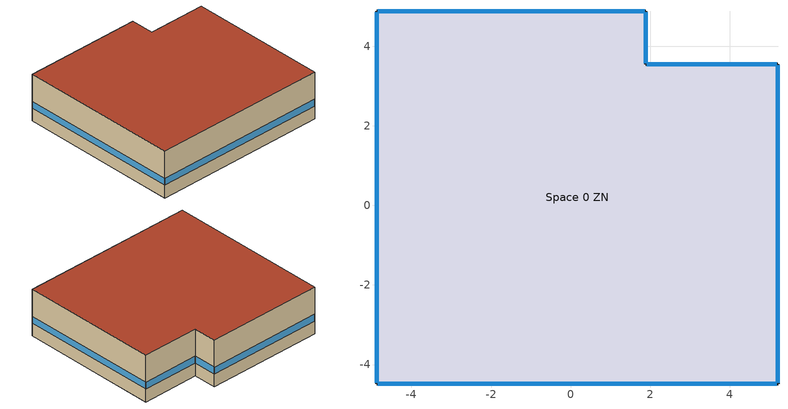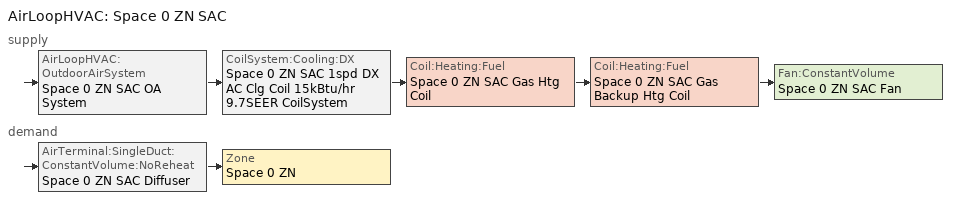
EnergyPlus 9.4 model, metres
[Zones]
Space 0 ZN
 floor ground (Foundation F 093 Perim 389 Area 900): 1.88,4.88 1.88,3.54 5.21,3.54 5.21,-4.48 -4.88,-4.48 -4.88,4.88 z0
 wall outside (Typical Insulated Steel Framed Exterior Wall R-15.63): 1.88,3.54 1.88,4.88 -4.88,4.88 -4.88,-4.48 5.21,-4.48 5.21,3.54 1.88,3.54 z0:2.74
 window (U 0.57 SHGC 0.49 Dbl Blue 6mm/6mm Air): 1.88,3.57 1.88,4.85 z0.76:1.16; 5.19,3.54 1.91,3.54 / 5.21,-4.46 5.21,3.52 / -4.85,-4.48 5.19,-4.48 / -4.88,4.85 -4.88,-4.46 / 1.86,4.88 -4.85,4.88 z0.76:1.15
 roof outside (Typical IEAD Roof R-15.87): -4.88,4.88 -4.88,-4.48 5.21,-4.48 5.21,3.54 1.88,3.54 1.88,4.88 z2.74
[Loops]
AirLoopHVAC 'Space 0 ZN SAC'
 supply: AirLoopHVAC:OutdoorAirSystem 'Space 0 ZN SAC OA System' > CoilSystem:Cooling:DX 'Space 0 ZN SAC 1spd DX AC Clg Coil 15kBtu/hr 9.7SEER CoilSystem' > Coil:Heating:Fuel 'Space 0 ZN SAC Gas Htg Coil' > Coil:Heating:Fuel 'Space 0 ZN SAC Gas Backup Htg Coil' > Fan:ConstantVolume 'Space 0 ZN SAC Fan'
 demand: AirTerminal:SingleDuct:ConstantVolume:NoReheat 'Space 0 ZN SAC Diffuser' > Zone 'Space 0 ZN'
[Building]
-MidriseApartment-ASHRAE 169-2006-7A created: 2021-02-20 22:14:46 +0000: Terrain=City
[Site:Location]
Duluth International Arpt_MN_USA: Latitude {deg}=46.83; Longitude {deg}=-92.22; Time Zone {hr}=-6; Elevation {m}=433
[Site:GroundTemperature:FCfactorMethod]
January Ground Temperature {C}=6; February Ground Temperature {C}=-4.5; March Ground Temperature {C}=-11.1; April Ground Temperature {C}=-13; May Ground Temperature {C}=-8.2; June Ground Temperature {C}=-2.6; July Ground Temperature {C}=4; August Ground Temperature {C}=12.4; September Ground Temperature {C}=16.2; October Ground Temperature {C}=17.8; November Ground Temperature {C}=17.5; December Ground Temperature {C}=12.9
[Site:WaterMainsTemperature]
Calculation Method=Correlation; Annual Average Outdoor Air Temperature {C}=3.95; Maximum Difference In Monthly Average Outdoor Air Temperatures {deltaC}=30.8
[SizingPeriod:DesignDay] Day of Month=21; Dry-Bulb Temperature Range Modifier Type=DefaultMultipliers; Humidity Condition Type=Wetbulb; Barometric Pressure {Pa}=96230; Rain Indicator=No; Snow Indicator=No; Daylight Saving Time Indicator=No
Name | Month | Day Type | Maximum Dry-Bulb Temperature {C} | Daily Dry-Bulb Temperature Range {deltaC} | Wetbulb or DewPoint at Maximum Dry-Bulb {C} | Wind Speed {m/s} | Wind Direction {deg} | Solar Model Indicator | ASHRAE Clear Sky Optical Depth for Beam Irradiance (taub) | ASHRAE Clear Sky Optical Depth for Diffuse Irradiance (taud) | Sky Clearness
Duluth International Arpt Ann Clg .4% Condns DB=>MWB | 7 | SummerDesignDay | 29.2 | 10.9 | 21 | 5.2 | 220 | ASHRAETau | 0.398 | 2.218
Duluth International Arpt Ann Htg 99.6% Condns DB | 1 | WinterDesignDay | -28.6 | 0 | -28.6 | 4.6 | 310 | ASHRAEClearSky |  |  | 0
[Material] Thermal Absorptance=0.9; Solar Absorptance=0.7; Visible Absorptance=0.7
Name | Roughness | Thickness {m} | Conductivity {W/m-K} | Density {kg/m3} | Specific Heat {J/kg-K}
25mm Stucco | Smooth | 0.0254 | 0.72 | 1856 | 840
5/8 in. Gypsum Board | MediumSmooth | 0.0159 | 0.16 | 800 | 1090
Metal Roof Surface | Smooth | 0.0008 | 45.28 | 7824 | 500
Roof Membrane | VeryRough | 0.0095 | 0.16 | 1121.29 | 1460
Std Wood 6inch | MediumSmooth | 0.15 | 0.12 | 540 | 1210
[Material:NoMass] Roughness=Smooth; Thermal Absorptance=0.9; Solar Absorptance=0.7; Visible Absorptance=0.7
Name | Thermal Resistance {m2-K/W}
Typical Insulation R-13.45 | 2.368
Typical Insulation R-14.76 | 2.59864
[WindowMaterial:Gas]
AIR 6MM: Gas Type=Air; Thickness {m}=0.0063
[WindowMaterial:Glazing] Optical Data Type=SpectralAverage; Thickness {m}=0.006; Infrared Transmittance at Normal Incidence=0; Front Side Infrared Hemispherical Emissivity=0.84; Back Side Infrared Hemispherical Emissivity=0.84; Conductivity {W/m-K}=0.9; Dirt Correction Factor for Solar and Visible Transmittance=1; Solar Diffusing=No
Name | Solar Transmittance at Normal Incidence | Front Side Solar Reflectance at Normal Incidence | Back Side Solar Reflectance at Normal Incidence | Visible Transmittance at Normal Incidence | Front Side Visible Reflectance at Normal Incidence | Back Side Visible Reflectance at Normal Incidence
BLUE 6MM | 0.48 | 0.05 | 0.05 | 0.57 | 0.06 | 0.06
CLEAR 6MM | 0.775 | 0.071 | 0.071 | 0.881 | 0.08 | 0.08
[Construction]
InteriorFurnishings: Std Wood 6inch
Typical IEAD Roof R-15.87: Roof Membrane, Typical Insulation R-14.76, Metal Roof Surface
Typical Insulated Steel Framed Exterior Wall R-15.63: 25mm Stucco, 5/8 in. Gypsum Board, Typical Insulation R-13.45, 5/8 in. Gypsum Board
U 0.57 SHGC 0.49 Dbl Blue 6mm/6mm Air: BLUE 6MM, AIR 6MM, CLEAR 6MM
[Construction:FfactorGroundFloor]
Foundation F 093 Perim 389 Area 900: F-Factor {W/m-K}=0.934597; Area {m2}=89.999; PerimeterExposed {m}=38.9013
[Zone]
Space 0 ZN: Multiplier=1; Part of Total Floor Area=Yes
[InternalMass]
Space 0 Mass: Construction=InteriorFurnishings; Zone or ZoneList=Space 0 ZN; Surface Area {m2}=179.998
[ZoneInfiltration:DesignFlowRate]
Space 0 Infiltration: Zone or ZoneList=Space 0 ZN; Schedule=ApartmentMidRise INF_APT_SCH; Design Flow Rate Calculation Method=Flow/ExteriorArea; Flow per Exterior Surface Area {m3/s-m2}=0.000556177; Constant Term Coefficient=0; Temperature Term Coefficient=0; Velocity Term Coefficient=0.224; Velocity Squared Term Coefficient=0
[ZoneControl:Thermostat]
Space 0 ZN Thermostat: Zone or ZoneList=Space 0 ZN; Control Type Schedule=Space 0 ZN Thermostat Schedule; Control 1=Space Type 1 Thermostat 1; Temperature Difference Between Cutout And Setpoint {deltaC}=0
[ThermostatSetpoint:DualSetpoint]
Space Type 1 Thermostat 1: Heating Setpoint Temperature Schedule=ApartmentMidRise HTGSETP_APT_SCH; Cooling Setpoint Temperature Schedule=ApartmentMidRise CLGSETP_APT_SCH
[AirTerminal:SingleDuct:ConstantVolume:NoReheat]
Space 0 ZN SAC Diffuser: Availability Schedule=Always On Discrete; Maximum Air Flow Rate {m3/s}=AutoSize
[Zone equipment]
Space 0 ZN: Space 0 ZN SAC Diffuser
[Sizing:Zone]
Space 0 ZN: Zone Cooling Design Supply Air Temperature Input Method=SupplyAirTemperature; Zone Cooling Design Supply Air Temperature {C}=12.7778; Zone Cooling Design Supply Air Temperature Difference {deltaC}=11.11; Zone Heating Design Supply Air Temperature Input Method=SupplyAirTemperature; Zone Heating Design Supply Air Temperature {C}=50; Zone Heating Design Supply Air Temperature Difference {deltaC}=11.11; Zone Cooling Design Supply Air Humidity Ratio {kgWater/kgDryAir}=0.008; Zone Heating Design Supply Air Humidity Ratio {kgWater/kgDryAir}=0.008; Design Specification Outdoor Air Object=Space Type 1 Ventilation; Cooling Design Air Flow Method=DesignDay; Cooling Design Air Flow Rate {m3/s}=0; Cooling Minimum Air Flow per Zone Floor Area {m3/s-m2}=0.000762; Cooling Minimum Air Flow {m3/s}=0; Cooling Minimum Air Flow Fraction=0; Heating Design Air Flow Method=DesignDay; Heating Design Air Flow Rate {m3/s}=0; Heating Maximum Air Flow per Zone Floor Area {m3/s-m2}=0.002032; Heating Maximum Air Flow {m3/s}=0.141576; Heating Maximum Air Flow Fraction=0.3; Account for Dedicated Outdoor Air System=No
[Controller:MechanicalVentilation]
Controller Mechanical Ventilation 1: Availability Schedule=Always On Discrete; Demand Controlled Ventilation=No; System Outdoor Air Method=ZoneSum; Zone or ZoneList Name 1=Space 0 ZN; Design Specification Outdoor Air Object Name 1=Space Type 1 Ventilation
[DesignSpecification:OutdoorAir]
Space Type 1 Ventilation: Outdoor Air Method=Sum; Outdoor Air Flow per Person {m3/s-person}=0; Outdoor Air Flow per Zone Floor Area {m3/s-m2}=0; Outdoor Air Flow per Zone {m3/s}=0; Outdoor Air Flow Air Changes per Hour {1/hr}=0.35
[AirLoopHVAC]
Space 0 ZN SAC: Design Supply Air Flow Rate {m3/s}=AutoSize; Design Return Air Flow Fraction of Supply Air Flow=1
[Sizing:System]
Space 0 ZN SAC: Type of Load to Size On=Sensible; Design Outdoor Air Flow Rate {m3/s}=Autosize; Central Heating Maximum System Air Flow Ratio=1; Preheat Design Temperature {C}=7.22222; Preheat Design Humidity Ratio {kgWater/kgDryAir}=0.008; Precool Design Temperature {C}=12.7778; Precool Design Humidity Ratio {kgWater/kgDryAir}=0.008; Central Cooling Design Supply Air Temperature {C}=12.7778; Central Heating Design Supply Air Temperature {C}=50; Type of Zone Sum to Use=NonCoincident; 100% Outdoor Air in Cooling=No; 100% Outdoor Air in Heating=No; Central Cooling Design Supply Air Humidity Ratio {kgWater/kgDryAir}=0.0085; Central Heating Design Supply Air Humidity Ratio {kgWater/kgDryAir}=0.008; Cooling Supply Air Flow Rate Method=DesignDay; Cooling Supply Air Flow Rate {m3/s}=0; Cooling Supply Air Flow Rate Per Floor Area {m3/s-m2}=0.00996765; Cooling Fraction of Autosized Cooling Supply Air Flow Rate=1; Cooling Supply Air Flow Rate Per Unit Cooling Capacity {m3/s-W}=3.94755e-05; Heating Supply Air Flow Rate Method=DesignDay; Heating Supply Air Flow Rate {m3/s}=0; Heating Supply Air Flow Rate Per Floor Area {m3/s-m2}=0.00996765; Heating Fraction of Autosized Heating Supply Air Flow Rate=1; Heating Fraction of Autosized Cooling Supply Air Flow Rate=1; Heating Supply Air Flow Rate Per Unit Heating Capacity {m3/s-W}=3.15882e-05; System Outdoor Air Method=ZoneSum; Zone Maximum Outdoor Air Fraction=1; Cooling Design Capacity Method=CoolingDesignCapacity; Cooling Design Capacity {W}=Autosize; Cooling Design Capacity Per Floor Area {W/m2}=234.7; Fraction of Autosized Cooling Design Capacity=1; Heating Design Capacity Method=HeatingDesignCapacity; Heating Design Capacity {W}=Autosize; Heating Design Capacity Per Floor Area {W/m2}=157; Fraction of Autosized Heating Design Capacity=1; Central Cooling Capacity Control Method=OnOff
[AvailabilityManager:NightCycle]
Availability Manager Night Cycle 1: Applicability Schedule=Always On Discrete; Fan Schedule=ApartmentMidRise All On; Control Type=CycleOnAny; Thermostat Tolerance {deltaC}=1; Cycling Run Time Control Type=FixedRunTime; Cycling Run Time {s}=3600
[Controller:OutdoorAir]
Space 0 ZN SAC OA System Controller: Minimum Outdoor Air Flow Rate {m3/s}=Autosize; Maximum Outdoor Air Flow Rate {m3/s}=Autosize; Economizer Control Type=NoEconomizer; Economizer Control Action Type=ModulateFlow; Economizer Maximum Limit Dry-Bulb Temperature {C}=28; Economizer Maximum Limit Enthalpy {J/kg}=64000; Lockout Type=LockoutWithCompressor; Minimum Limit Type=FixedMinimum; Minimum Outdoor Air Schedule=Always On Discrete; Maximum Fraction of Outdoor Air Schedule=Space0ZNSACmaxOASch; Mechanical Ventilation Controller=Controller Mechanical Ventilation 1; High Humidity Control=No; Control High Indoor Humidity Based on Outdoor Humidity Ratio=Yes; Heat Recovery Bypass Control Type=BypassWhenWithinEconomizerLimits
[AvailabilityManager:Scheduled]
Space 0 ZN SAC OA System Availability Manager: Schedule=Always On Discrete
[SetpointManager:MixedAir] Control Variable=Temperature
Name | Setpoint Node or NodeList
Space 0 ZN SAC Mixed Air Node OS Default SPM | Space 0 ZN SAC Mixed Air Node
Space 0 ZN SAC 1spd DX AC Clg Coil 15kBtu/hr 9.7SEER Outlet Air Node OS Default SPM | Space 0 ZN SAC 1spd DX AC Clg Coil 15kBtu/hr 9.7SEER Outlet Air Node
Space 0 ZN SAC Gas Htg Coil Outlet Air Node OS Default SPM | Space 0 ZN SAC Gas Htg Coil Outlet Air Node
Space 0 ZN SAC Gas Backup Htg Coil Outlet Air Node OS Default SPM | Space 0 ZN SAC Gas Backup Htg Coil Outlet Air Node
[CoilSystem:Cooling:DX]
Space 0 ZN SAC 1spd DX AC Clg Coil 15kBtu/hr 9.7SEER CoilSystem: Availability Schedule=Always On Discrete; Cooling Coil=Space 0 ZN SAC 1spd DX AC Clg Coil 15kBtu/hr 9.7SEER
[Coil:Cooling:DX:SingleSpeed]
Space 0 ZN SAC 1spd DX AC Clg Coil 15kBtu/hr 9.7SEER: Availability Schedule=Always On Discrete; Gross Rated Total Cooling Capacity {W}=Autosize; Gross Rated Sensible Heat Ratio=Autosize; Gross Rated Cooling COP {W/W}=3.14722; Rated Air Flow Rate {m3/s}=Autosize; Rated Evaporator Fan Power Per Volume Flow Rate {W/(m3/s)}=773.3; Total Cooling Capacity Function of Temperature Curve=CoilClgDXQRatio_fTwbToadbSI; Total Cooling Capacity Function of Flow Fraction Curve=CoilClgDXSnglQRatio_fCFMRatio; Energy Input Ratio Function of Temperature Curve=CoilClgDXEIRRatio_fTwbToadbSI; Energy Input Ratio Function of Flow Fraction Curve=CoilClgDXSnglEIRRatio_fCFMRatio; Part Load Fraction Correlation Curve=CoilClgDXEIRRatio_fQFrac; Minimum Outdoor Dry-Bulb Temperature for Compressor Operation {C}=-25; Condenser Type=AirCooled; Evaporative Condenser Effectiveness=0; Evaporative Condenser Air Flow Rate {m3/s}=Autosize; Evaporative Condenser Pump Rated Power Consumption {W}=Autosize; Crankcase Heater Capacity {W}=0; Maximum Outdoor Dry-Bulb Temperature for Crankcase Heater Operation {C}=0; Basin Heater Capacity {W/K}=0; Basin Heater Setpoint Temperature {C}=10
[Coil:Heating:Fuel] Availability Schedule=Always On Discrete; Fuel Type=NaturalGas; Burner Efficiency=0.8; Nominal Capacity {W}=AutoSize; Parasitic Electric Load {W}=0; Parasitic Fuel Load {W}=0
Name | Part Load Fraction Correlation Curve
Space 0 ZN SAC Gas Htg Coil | Curve Cubic 1
Space 0 ZN SAC Gas Backup Htg Coil
[Fan:ConstantVolume]
Space 0 ZN SAC Fan: Availability Schedule=ApartmentMidRise All On; Fan Total Efficiency=0.53625; Pressure Rise {Pa}=622.722; Maximum Flow Rate {m3/s}=AutoSize; Motor Efficiency=0.825; Motor In Airstream Fraction=1
[SetpointManager:SingleZone:Reheat]
Space 0 ZN SAC Setpoint Manager SZ Reheat: Control Variable=Temperature; Minimum Supply Air Temperature {C}=12.7778; Maximum Supply Air Temperature {C}=50; Control Zone=Space 0 ZN; Setpoint Node or NodeList=Space 0 ZN SAC Supply Outlet Node
[Exterior:Lights]
NonDimming Exterior Lights Def: Schedule=ApartmentMidRise Exterior_Lgt_ALWAYS_ON; Design Level {W}=164; Control Option=AstronomicalClock
[EnergyManagementSystem:GlobalVariable]
Space0ZNSACNumberofStages
[EnergyManagementSystem:InternalVariable]
Space0ZNSACOADesignMass: Internal Data Index Key=Space 0 ZN SAC OA System Controller; Internal Data Type=Outdoor Air Controller Minimum Mass Flow Rate
[EnergyManagementSystem:Sensor]
Name | Output:Variable or Output:Meter Index Key | Output:Variable or Output:Meter
OATF | Environment | Site Outdoor Air Drybulb Temperature
OAWBC | Environment | Site Outdoor Air Wetbulb Temperature
Space0ZNSACDATRqd | Space 0 ZN SAC Supply Outlet Node | System Node Setpoint Temperature
Space0ZNSACOAFlowMass | Space 0 ZN SAC Outdoor Air Node | System Node Mass Flow Rate
Space0ZNSACOASch | Always On Discrete | Schedule Value
[EnergyManagementSystem:Program]
Space0ZNSACSetNumberofStages: SET Space0ZNSACNumberofStages = 1
[EnergyManagementSystem:ProgramCallingManager]
Space0ZNSACSetNumberofStagesCallingManager: BeginNewEnvironment; Space0ZNSACSetNumberofStages
[Schedule:Compact]
Space 0 ZN Thermostat Schedule: Through: 12/31, For: AllDays, Until: 24:00, 4
[Schedule:Day:Interval]
ApartmentMidRise HTGSETP_APT_SCH Default; ApartmentMidRise HTGSETP_APT_SCH Summer Design Day; ApartmentMidRise HTGSETP_APT_SCH Winter Design Day: No, 24:00, 21.7
ApartmentMidRise CLGSETP_APT_SCH Default; ApartmentMidRise CLGSETP_APT_SCH Summer Design Day; ApartmentMidRise CLGSETP_APT_SCH Winter Design Day: No, 24:00, 24.4
ApartmentMidRise All On Default; ApartmentMidRise All On Summer Design Day; ApartmentMidRise All On Winter Design Day; ApartmentMidRise Exterior_Lgt_ALWAYS_ON Default; ApartmentMidRise Exterior_Lgt_ALWAYS_ON Summer Design Day; ApartmentMidRise Exterior_Lgt_ALWAYS_ON Winter Design Day; ApartmentMidRise INF_APT_SCH Default; ApartmentMidRise INF_APT_SCH Summer Design Day; ApartmentMidRise INF_APT_SCH Winter Design Day: No, 24:00, 1
Space0ZNSACmaxOASchDefault: No, 24:00, 0.7
[Schedule:Week:Daily]
ApartmentMidRise HTGSETP_APT_SCH Week Rule - Jan1-Dec31: ApartmentMidRise HTGSETP_APT_SCH Default, ApartmentMidRise HTGSETP_APT_SCH Default, ApartmentMidRise HTGSETP_APT_SCH Default, ApartmentMidRise HTGSETP_APT_SCH Default, ApartmentMidRise HTGSETP_APT_SCH Default, ApartmentMidRise HTGSETP_APT_SCH Default, ApartmentMidRise HTGSETP_APT_SCH Default, ApartmentMidRise HTGSETP_APT_SCH Default, ApartmentMidRise HTGSETP_APT_SCH Summer Design Day, ApartmentMidRise HTGSETP_APT_SCH Winter Design Day, ApartmentMidRise HTGSETP_APT_SCH Default, ApartmentMidRise HTGSETP_APT_SCH Default
ApartmentMidRise CLGSETP_APT_SCH Week Rule - Jan1-Dec31: ApartmentMidRise CLGSETP_APT_SCH Default, ApartmentMidRise CLGSETP_APT_SCH Default, ApartmentMidRise CLGSETP_APT_SCH Default, ApartmentMidRise CLGSETP_APT_SCH Default, ApartmentMidRise CLGSETP_APT_SCH Default, ApartmentMidRise CLGSETP_APT_SCH Default, ApartmentMidRise CLGSETP_APT_SCH Default, ApartmentMidRise CLGSETP_APT_SCH Default, ApartmentMidRise CLGSETP_APT_SCH Summer Design Day, ApartmentMidRise CLGSETP_APT_SCH Winter Design Day, ApartmentMidRise CLGSETP_APT_SCH Default, ApartmentMidRise CLGSETP_APT_SCH Default
ApartmentMidRise All On Week Rule - Jan1-Dec31: ApartmentMidRise All On Default, ApartmentMidRise All On Default, ApartmentMidRise All On Default, ApartmentMidRise All On Default, ApartmentMidRise All On Default, ApartmentMidRise All On Default, ApartmentMidRise All On Default, ApartmentMidRise All On Default, ApartmentMidRise All On Summer Design Day, ApartmentMidRise All On Winter Design Day, ApartmentMidRise All On Default, ApartmentMidRise All On Default
ApartmentMidRise Exterior_Lgt_ALWAYS_ON Week Rule - Jan1-Dec31: ApartmentMidRise Exterior_Lgt_ALWAYS_ON Default, ApartmentMidRise Exterior_Lgt_ALWAYS_ON Default, ApartmentMidRise Exterior_Lgt_ALWAYS_ON Default, ApartmentMidRise Exterior_Lgt_ALWAYS_ON Default, ApartmentMidRise Exterior_Lgt_ALWAYS_ON Default, ApartmentMidRise Exterior_Lgt_ALWAYS_ON Default, ApartmentMidRise Exterior_Lgt_ALWAYS_ON Default, ApartmentMidRise Exterior_Lgt_ALWAYS_ON Default, ApartmentMidRise Exterior_Lgt_ALWAYS_ON Summer Design Day, ApartmentMidRise Exterior_Lgt_ALWAYS_ON Winter Design Day, ApartmentMidRise Exterior_Lgt_ALWAYS_ON Default, ApartmentMidRise Exterior_Lgt_ALWAYS_ON Default
ApartmentMidRise INF_APT_SCH Week Rule - Jan1-Dec31: ApartmentMidRise INF_APT_SCH Default, ApartmentMidRise INF_APT_SCH Default, ApartmentMidRise INF_APT_SCH Default, ApartmentMidRise INF_APT_SCH Default, ApartmentMidRise INF_APT_SCH Default, ApartmentMidRise INF_APT_SCH Default, ApartmentMidRise INF_APT_SCH Default, ApartmentMidRise INF_APT_SCH Default, ApartmentMidRise INF_APT_SCH Summer Design Day, ApartmentMidRise INF_APT_SCH Winter Design Day, ApartmentMidRise INF_APT_SCH Default, ApartmentMidRise INF_APT_SCH Default
Space0ZNSACmaxOASch Week Rule - Jan1-Dec31: Space0ZNSACmaxOASchDefault, Space0ZNSACmaxOASchDefault, Space0ZNSACmaxOASchDefault, Space0ZNSACmaxOASchDefault, Space0ZNSACmaxOASchDefault, Space0ZNSACmaxOASchDefault, Space0ZNSACmaxOASchDefault, Space0ZNSACmaxOASchDefault, Space0ZNSACmaxOASchDefault, Space0ZNSACmaxOASchDefault, Space0ZNSACmaxOASchDefault, Space0ZNSACmaxOASchDefault
[Schedule:Year]
ApartmentMidRise HTGSETP_APT_SCH: ApartmentMidRise HTGSETP_APT_SCH Week Rule - Jan1-Dec31, 1, 1, 12, 31
ApartmentMidRise CLGSETP_APT_SCH: ApartmentMidRise CLGSETP_APT_SCH Week Rule - Jan1-Dec31, 1, 1, 12, 31
ApartmentMidRise All On: ApartmentMidRise All On Week Rule - Jan1-Dec31, 1, 1, 12, 31
ApartmentMidRise Exterior_Lgt_ALWAYS_ON: ApartmentMidRise Exterior_Lgt_ALWAYS_ON Week Rule - Jan1-Dec31, 1, 1, 12, 31
ApartmentMidRise INF_APT_SCH: ApartmentMidRise INF_APT_SCH Week Rule - Jan1-Dec31, 1, 1, 12, 31
Space0ZNSACmaxOASch: Space0ZNSACmaxOASch Week Rule - Jan1-Dec31, 1, 1, 12, 31
[Schedule:Constant]
Always On Discrete: Hourly Value=1
[Curve:Biquadratic] Minimum Value of x {BasedOnField A2}=13.89; Maximum Value of x {BasedOnField A2}=25; Minimum Value of y {BasedOnField A3}=23.89; Maximum Value of y {BasedOnField A3}=46.11; Minimum Curve Output {BasedOnField A4}=0.77
Name | Coefficient1 Constant | Coefficient2 x | Coefficient3 x**2 | Coefficient4 y | Coefficient5 y**2 | Coefficient6 x*y | Maximum Curve Output {BasedOnField A4}
CoilClgDXQRatio_fTwbToadbSI | 0.86779 | 0.014245 | 0.000554 | -0.007569 | 3.2e-05 | -0.000191 | 1.29
CoilClgDXEIRRatio_fTwbToadbSI | 0.116709 | 0.028458 | -0.000411 | 0.021422 | 0.000162 | -0.00068 | 1.33
[Curve:Quadratic]
Name | Coefficient1 Constant | Coefficient2 x | Coefficient3 x**2 | Minimum Value of x {BasedOnField A2} | Maximum Value of x {BasedOnField A2}
CoilClgDXSnglQRatio_fCFMRatio | 0.8 | 0.2 | 0 | 0.5 | 1.5
CoilClgDXSnglEIRRatio_fCFMRatio | 1.156 | -0.1816 | 0.0256 | 0 | 1
[Curve:Cubic] Maximum Value of x {BasedOnField A2}=1
Name | Coefficient1 Constant | Coefficient2 x | Coefficient3 x**2 | Coefficient4 x**3 | Minimum Value of x {BasedOnField A2}
CoilClgDXEIRRatio_fQFrac | 0 | 5.1091 | -8.5515 | 4.4744 | 0.7
Curve Cubic 1 | 0.8 | 0.2 | 0 | 0 | 0
